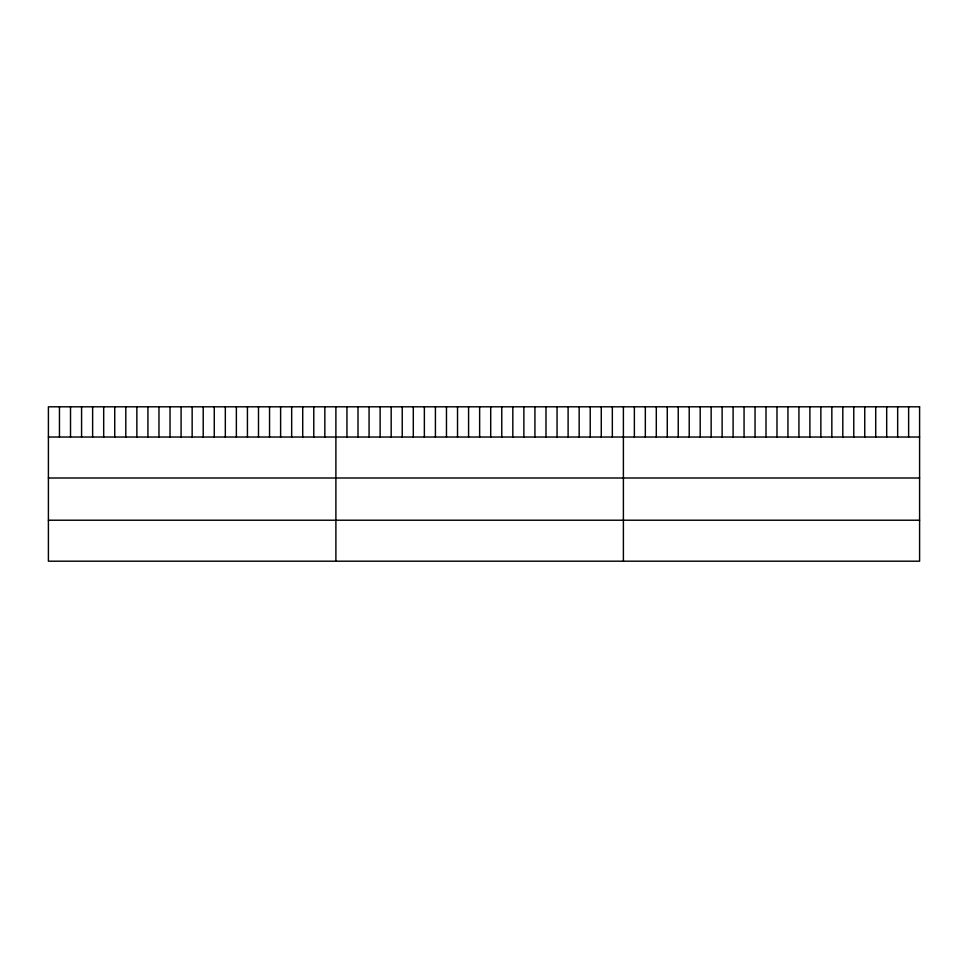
<?xml version="1.0" encoding="UTF-8"?>
<svg xmlns="http://www.w3.org/2000/svg" width="968" height="968" viewBox="0 0 968 968"><rect width="100%" height="100%" fill="white"/><g stroke="black" fill="none" stroke-linecap="round" stroke-linejoin="round"><path stroke-width="1.45" d="M48.4 437.028L919.6 437.028M48.4 477.998L919.6 477.998M48.4 520.215L919.6 520.215M908.625 406.802L908.625 437.028M897.663 406.802L897.663 437.028M886.688 406.802L886.688 437.028M875.713 406.802L875.713 437.028M864.751 406.802L864.751 437.028M853.776 406.802L853.776 437.028M842.801 406.802L842.801 437.028M831.839 406.802L831.839 437.028M820.864 406.802L820.864 437.028M809.889 406.802L809.889 437.028M798.927 406.802L798.927 437.028M787.952 406.802L787.952 437.028M776.977 406.802L776.977 437.028M766.015 406.802L766.015 437.028M755.04 406.802L755.04 437.028M744.065 406.802L744.065 437.028M733.103 406.802L733.103 437.028M722.128 406.802L722.128 437.028M711.153 406.802L711.153 437.028M700.191 406.802L700.191 437.028M689.216 406.802L689.216 437.028M678.241 406.802L678.241 437.028M667.279 406.802L667.279 437.028M656.304 406.802L656.304 437.028M645.329 406.802L645.329 437.028M634.367 406.802L634.367 437.028M623.392 406.802L623.392 561.198M612.333 406.802L612.333 437.028M601.273 406.802L601.273 437.028M590.214 406.802L590.214 437.028M579.166 406.802L579.166 437.028M568.107 406.802L568.107 437.028M557.048 406.802L557.048 437.028M545.988 406.802L545.988 437.028M534.929 406.802L534.929 437.028M523.87 406.802L523.87 437.028M512.822 406.802L512.822 437.028M501.763 406.802L501.763 437.028M490.703 406.802L490.703 437.028M479.644 406.802L479.644 437.028M468.585 406.802L468.585 437.028M457.525 406.802L457.525 437.028M446.466 406.802L446.466 437.028M435.418 406.802L435.418 437.028M424.359 406.802L424.359 437.028M413.3 406.802L413.3 437.028M402.24 406.802L402.24 437.028M391.181 406.802L391.181 437.028M380.121 406.802L380.121 437.028M369.074 406.802L369.074 437.028M358.015 406.802L358.015 437.028M346.955 406.802L346.955 437.028M335.896 406.802L335.896 561.198M324.837 406.802L324.837 437.028M313.777 406.802L313.777 437.028M302.718 406.802L302.718 437.028M291.671 406.802L291.671 437.028M280.611 406.802L280.611 437.028M269.552 406.802L269.552 437.028M258.492 406.802L258.492 437.028M247.433 406.802L247.433 437.028M236.373 406.802L236.373 437.028M225.326 406.802L225.326 437.028M214.267 406.802L214.267 437.028M203.207 406.802L203.207 437.028M192.148 406.802L192.148 437.028M181.089 406.802L181.089 437.028M170.029 406.802L170.029 437.028M158.97 406.802L158.97 437.028M147.922 406.802L147.922 437.028M136.863 406.802L136.863 437.028M125.804 406.802L125.804 437.028M114.744 406.802L114.744 437.028M103.685 406.802L103.685 437.028M92.625 406.802L92.625 437.028M81.578 406.802L81.578 437.028M70.519 406.802L70.519 437.028M59.459 406.802L59.459 437.028M919.6 406.802L48.4 406.802L48.4 561.198L919.6 561.198L919.6 406.802"/></g></svg>
